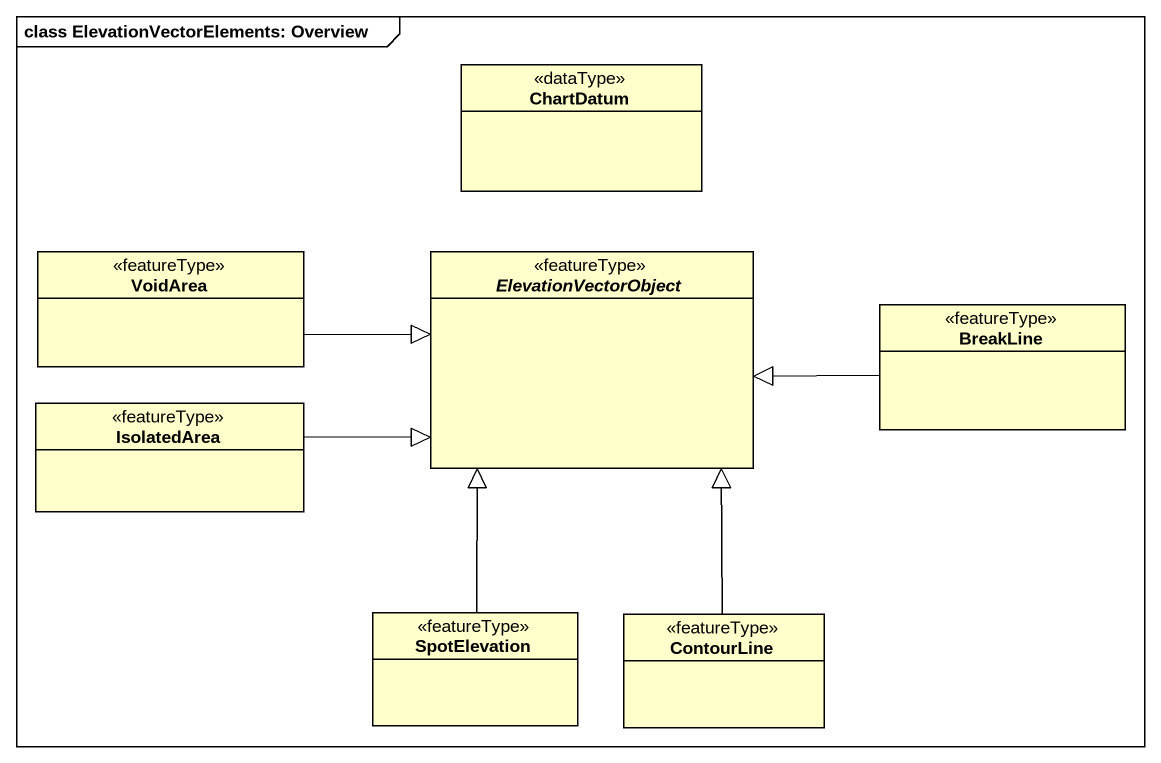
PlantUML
@startuml
mainframe class ElevationVectorElements: Overview
hide circle
hide empty members
class ChartDatum <<dataType>>
class VoidArea <<featureType>>
abstract class ElevationVectorObject <<featureType>>
class BreakLine <<featureType>>
class IsolatedArea <<featureType>>
class SpotElevation <<featureType>>
class ContourLine <<featureType>>
VoidArea -right-|> ElevationVectorObject
BreakLine -left-|> ElevationVectorObject
IsolatedArea -right-|> ElevationVectorObject
SpotElevation -up-|> ElevationVectorObject
ContourLine -up-|> ElevationVectorObject
@enduml
